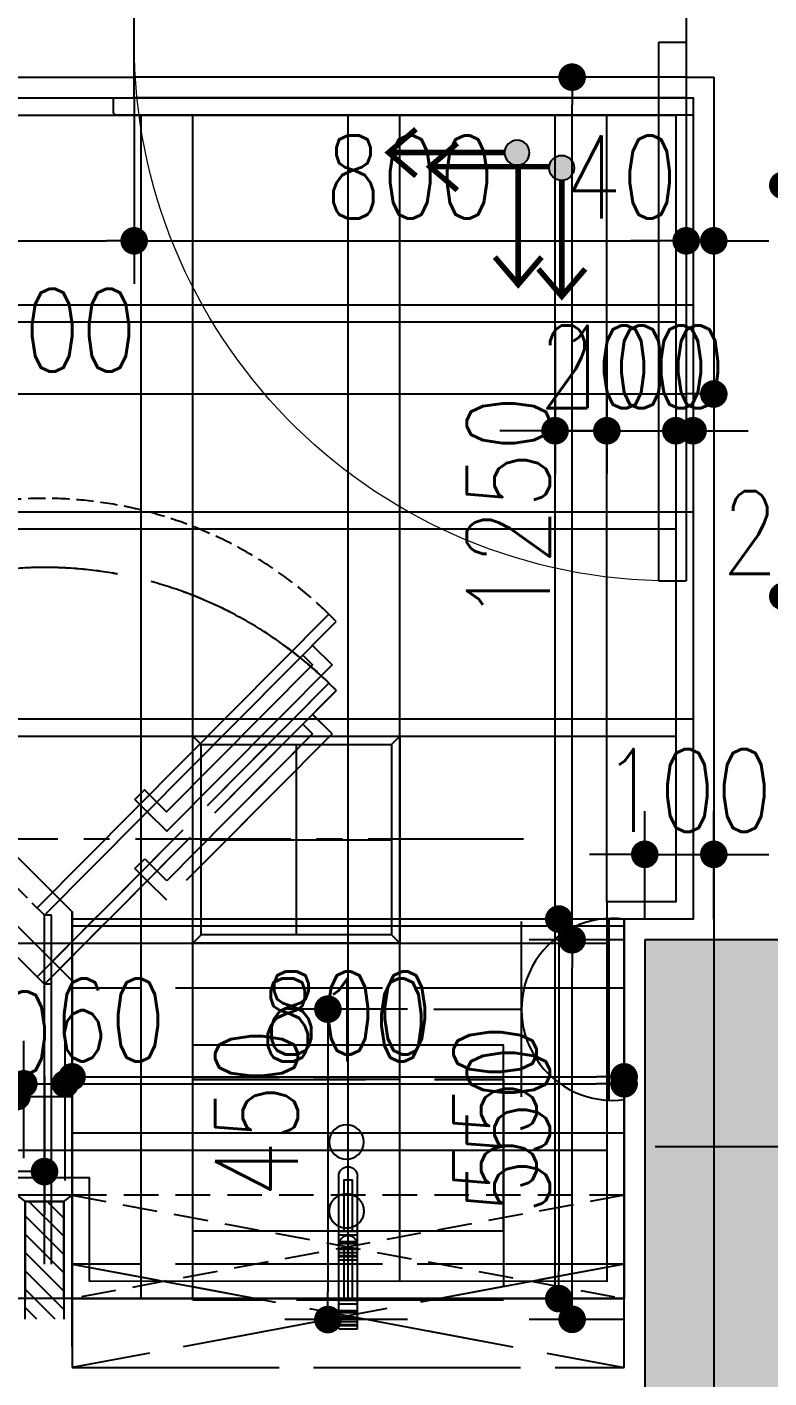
# Model space of a CAD drawing. Header units: inches. Extents: x -2597087 to 134135, y -662679 to 20000.
# Drawn here: x 42647 to 43722, y -15362 to -13405 of the extents above; entities that cross this region are included whole.
import ezdxf
from ezdxf.xclip import XClip

# ---------------------------------------------------------------- set-up
doc = ezdxf.new("R2010")
doc.units = ezdxf.units.IN
doc.header["$LTSCALE"] = 100
doc.header["$MEASUREMENT"] = 0
doc.header["$XCLIPFRAME"] = 2
for name, pattern in [('$0$DASH', [0.35, 0.25, -0.1]), ('__DASH', [0.35, 0.25, -0.1]), ('CENTER', [50.8, 31.75, -6.35, 6.35, -6.35]), ('CENTER2', [1.125, 0.75, -0.125, 0.125, -0.125]), ('DASH', [0.35, 0.25, -0.1]), ('HIDDENX2', [0.75, 0.5, -0.25])]:
    doc.linetypes.add(name, pattern=pattern)
doc.layers.get('0').update_dxf_attribs({"linetype": 'CONTINUOUS'})
doc.layers.get('Defpoints').update_dxf_attribs({"linetype": 'CONTINUOUS'})
for name, color, linetype in [('-04给水图层', 142, 'CENTER'), ('_ARWALL-1', 7, 'CONTINUOUS'), ('C天-CEILITE', 5, 'CONTINUOUS'), ('DOOR', 4, 'CONTINUOUS'), ('EQUIP-动力', 3, 'CONTINUOUS'), ('fix', 8, 'CONTINUOUS'), ('floor', 8, 'CONTINUOUS'), ('PUB_HATCH', 8, 'CONTINUOUS'), ('RC', 1, 'CONTINUOUS'), ('RC-dim', 3, 'CONTINUOUS'), ('WALL', 7, 'CONTINUOUS'), ('wall-dim', 3, 'CONTINUOUS'), ('WC', 1, 'CONTINUOUS'), ('天花开线', 4, 'CONTINUOUS')]:
    doc.layers.add(name, color=color, linetype=linetype)
doc.styles.get("Standard").update_dxf_attribs({"font": 'txt.shx', "width": 0.8, "bigfont": 'GBCBIG.shx'})
doc.dimstyles.new('50', dxfattribs={"dimscale": 50, "dimtxt": 2.4, "dimasz": 0.8, "dimexe": 1.25, "dimexo": 0.6, "dimgap": 0.65, "dimtad": 1, "dimdec": 0, "dimdsep": 46, "dimtxsty": 'Standard', "dimblk1": 'DOT', "dimblk2": 'DOT', "dimsah": 1, "dimcen": 2.5, "dimclrd": 3, "dimclre": 3, "dimclrt": 3, "dimadec": 0, "dimazin": 0, "dimtfac": 1, "dimtdec": 0, "dimtix": 1, "dimtmove": 2, "dimatfit": 0, "dimldrblk": 'DOT', "dimfxl": 5, "dimfxlon": 1, "dimarcsym": 0})

# ---------------------------------------------------------------- blocks, each defined once
blk = doc.blocks.new('$DorLib2D$00000001')
for p, q in [((0.45, 0.975), (0.5, 0.975)), ((0.45, 0), (0.45, 0.975)), ((0.5, 0), (0.5, 0.975)), ((0.5, 0), (0.45, 0))]:
    blk.add_line(p, q)
at = {"lineweight": 13}
blk.add_arc((0.475, 0), 0.975, 91.4693, 180, dxfattribs=at)
blk = doc.blocks.new('DFG44EWDSDFG')
at = {"layer": 'PUB_HATCH'}
blk.add_hatch(color=6, dxfattribs=at).paths.add_polyline_path([(7019.9, -16877.5), (7019.9, -16677.5), (6169.9, -16677.5), (6169.9, -14727.5), (5969.9, -14727.5), (5969.9, -16877.5)])
at = {"layer": '_ARWALL-1'}
for p, q in [((6169.9, -14727.5), (5969.9, -14727.5)), ((5969.9, -14727.5), (5969.9, -16877.5))]:
    blk.add_line(p, q, dxfattribs=at)
at = {"layer": 'DOOR'}
blk.add_line((6029.9, -13477.5), (5229.9, -13477.5), dxfattribs=at)
at = {"layer": 'WALL'}
for p, q in [((5229.9, -13477.5), (5229.9, -13377.5)), ((6029.9, -13377.5), (6029.9, -13477.5)), ((4069.9, -13477.5), (5229.9, -13477.5)), ((6029.9, -13477.5), (6069.9, -13477.5)), ((6069.9, -13477.5), (6069.9, -15377.5))]:
    blk.add_line(p, q, dxfattribs=at)
at = {"layer": 'DOOR', "xscale": -800, "yscale": 800, "zscale": -800, "rotation": 180}
blk.add_blockref('$DorLib2D$00000001', (5629.9, -13427.5), dxfattribs=at)
blk = doc.blocks.new('54254')
at = {"color": 1, "lineweight": -3}
for p, q in [((-2119688.1, -443344.6), (-2119688.1, -442744.6)), ((-2119673.1, -442744.6), (-2119688.1, -442744.6)), ((-2119673.1, -443344.6), (-2119673.1, -442744.6)), ((-2119673.1, -443344.6), (-2119673.1, -442842.3)), ((-2119673.1, -443324.6), (-2119673.1, -443344.6))]:
    blk.add_line(p, q, dxfattribs=at)
at = {"color": 1, "linetype": 'DASH', "lineweight": -3}
blk.add_line((-2119673.1, -443344.6), (-2120273.1, -443344.6), dxfattribs=at)
at = {"color": 1, "lineweight": -3}
for points in [[(-2119673.1, -442793.5), (-2119633.1, -442793.5), (-2119633.1, -443133.5), (-2119673.1, -443133.5)], [(-2119673.1, -442813.5), (-2119653.1, -442813.5), (-2119653.1, -443113.5), (-2119673.1, -443113.5)], [(-2119673.1, -443133.5), (-2119698.1, -443133.5), (-2119698.1, -443113.5), (-2119673.1, -443113.5)]]:
    blk.add_lwpolyline(points, dxfattribs=at)
at = {"color": 1, "linetype": 'DASH', "lineweight": -3}
blk.add_arc((-2119682.2, -443335.5), 591, 90.573, 180.8774, dxfattribs=at)
blk = doc.blocks.new('洗手盆')
at = {"layer": 'WC'}
for p, q in [((274780.9, 964189.9), (274902.4, 964189.9)), ((274780.9, 964162.9), (274780.9, 964189.9)), ((274785.8, 964162.9), (274785.8, 964189.9)), ((274787.4, 964162.9), (274787.4, 964189.9)), ((274791.6, 964162.9), (274791.6, 964189.9)), ((274796.2, 964162.9), (274796.2, 964189.9)), ((274798, 964162.9), (274798, 964189.9)), ((274804.8, 964162.9), (274804.8, 964189.9)), ((274807.5, 964162.9), (274807.5, 964189.9)), ((274817.1, 964162.9), (274817.1, 964189.9)), ((274822.5, 964162.9), (274822.5, 964189.9)), ((274780.9, 964162.9), (274902.4, 964162.9))]:
    blk.add_line(p, q, dxfattribs=at)
for points in [[(274822.5, 964401.4), (274822.5, 963951.4), (275092.5, 963951.4), (275092.5, 964401.4)], [(274822.5, 964182.8), (274896.6, 964182.8), (274896.6, 964170.1), (274822.5, 964170.1)]]:
    blk.add_lwpolyline(points, close=True, dxfattribs=at)
blk.add_circle((274951.7, 964174.2), 25, dxfattribs=at)
blk.add_arc((274902.4, 964176.4), 13.5, 270, 90, dxfattribs=at)
blk = doc.blocks.new('144')
at = {"layer": 'WALL', "lineweight": -3}
h = blk.add_hatch(dxfattribs=at)
h.set_pattern_fill('ANSI31', color=1, scale=150, style=0)
h.set_pattern_definition([(135, (1493599.496, -769812.702), (13.25825215, 13.25825215), [])])
h.paths.add_polyline_path([(1414452.4, -309067.8), (1414452.4, -309011.8), (1414281.5, -309011.8), (1414281.5, -309067.8)])
at = {"layer": 'fix', "color": 1, "linetype": 'ByBlock'}
for p, q in [((1414452.4, -309011.8), (1414461.4, -308999.8)), ((1414461.4, -309079.8), (1414452.4, -309067.8))]:
    blk.add_line(p, q, dxfattribs=at)
blk.add_lwpolyline([(1414311.5, -308999.8), (1414461.4, -308999.8), (1414461.4, -309079.8), (1414311.5, -309079.8)], dxfattribs=at)
at = {"layer": 'WALL', "color": 2, "linetype": 'ByBlock', "lineweight": -3}
blk.add_lwpolyline([(1414281.5, -309067.8), (1414452.4, -309067.8), (1414452.4, -309011.8), (1414281.5, -309011.8)], dxfattribs=at)
at = {"layer": 'WALL', "color": 1, "linetype": 'ByBlock'}
blk.add_lwpolyline([(1414311.5, -309011.8), (1414452.4, -309011.8), (1414452.4, -309067.8), (1414311.5, -309067.8)], dxfattribs=at)
blk = doc.blocks.new('_Dot')
at = {"color": 0, "linetype": 'ByBlock', "lineweight": -2}
blk.add_line((-0.5, 0), (-1, 0), dxfattribs=at)
at = {"color": 0, "linetype": 'ByBlock', "const_width": 0.5}
blk.add_lwpolyline([(-0.25, 0, 1), (0.25, 0, 1)], format="xyb", close=True, dxfattribs=at)
blk = doc.blocks.new('*D773')
at = {"layer": 'Defpoints', "color": 0, "transparency": 16777216}
for p in [(41672.1, -14894.6), (42672.1, -14894.6), (41672.1, -15063.4)]:
    blk.add_point(p, dxfattribs=at)
at = {"layer": 'WC', "color": 3, "lineweight": -2, "transparency": 16777216}
for p, q in [((41672.1, -14924.6), (41672.1, -15125.9)), ((42672.1, -14924.6), (42672.1, -15125.9)), ((42632.1, -15063.4), (41712.1, -15063.4))]:
    blk.add_line(p, q, dxfattribs=at)
at = {"layer": 'WC', "color": 3, "lineweight": -2, "transparency": 16777216, "xscale": 40, "yscale": 40, "zscale": 40, "rotation": 180}
blk.add_blockref('_Dot', (41672.1, -15063.4), dxfattribs=at)
at = {"layer": 'WC', "color": 3, "lineweight": -2, "transparency": 16777216, "xscale": 40, "yscale": 40, "zscale": 40}
blk.add_blockref('_Dot', (42672.1, -15063.4), dxfattribs=at)
at = {"layer": 'WC', "color": 3, "transparency": 16777216, "insert": (42125.9, -14970.9), "char_height": 120, "attachment_point": 5}
blk.add_mtext('1000', dxfattribs=at)
blk = doc.blocks.new('*D774')
at = {"layer": 'Defpoints', "color": 0, "transparency": 16777216}
for p in [(43512.1, -14926.1), (42712.1, -14952.3), (43512.1, -14952.3)]:
    blk.add_point(p, dxfattribs=at)
at = {"layer": 'WC', "color": 3, "lineweight": -2, "transparency": 16777216}
for p, q in [((42712.1, -14922.3), (42712.1, -14863.6)), ((43512.1, -14922.3), (43512.1, -14863.6)), ((42752.1, -14926.1), (43472.1, -14926.1))]:
    blk.add_line(p, q, dxfattribs=at)
at = {"layer": 'WC', "color": 3, "lineweight": -2, "transparency": 16777216, "xscale": 40, "yscale": 40, "zscale": 40, "rotation": 180}
blk.add_blockref('_Dot', (42712.1, -14926.1), dxfattribs=at)
at = {"layer": 'WC', "color": 3, "lineweight": -2, "transparency": 16777216, "xscale": 40, "yscale": 40, "zscale": 40}
blk.add_blockref('_Dot', (43512.1, -14926.1), dxfattribs=at)
at = {"layer": 'WC', "color": 3, "transparency": 16777216, "insert": (43112.1, -14833.6), "char_height": 120, "attachment_point": 5}
blk.add_mtext('800', dxfattribs=at)
blk = doc.blocks.new('*D775')
at = {"layer": 'Defpoints', "color": 0, "transparency": 16777216}
for p in [(43512.1, -14697.5, 0), (43417.5, -15247.5), (43512.1, -15247.5, 0)]:
    blk.add_point(p, dxfattribs=at)
at = {"layer": 'WC', "color": 3, "lineweight": -2, "transparency": 16777216}
for p, q in [((43482.1, -14697.5), (43355, -14697.5)), ((43417.5, -14737.5), (43417.5, -15207.5)), ((43482.1, -15247.5), (43355, -15247.5))]:
    blk.add_line(p, q, dxfattribs=at)
at = {"layer": 'WC', "color": 3, "lineweight": -2, "transparency": 16777216, "xscale": 40, "yscale": 40, "zscale": 40}
for p, rotation in [((43417.5, -14697.5), 90), ((43417.5, -15247.5), 270)]:
    blk.add_blockref('_Dot', p, dxfattribs=dict(at, rotation=rotation))
at = {"layer": 'WC', "color": 3, "transparency": 16777216, "insert": (43325, -14972.5), "char_height": 120, "attachment_point": 5, "rotation": 90}
blk.add_mtext('550', dxfattribs=at)
blk = doc.blocks.new('*D792')
at = {"layer": 'Defpoints', "color": 0, "transparency": 16777216}
for p in [(43742.1, -13412.3), (44092.1, -13412.3), (44092.1, -13634.2)]:
    blk.add_point(p, dxfattribs=at)
at = {"layer": 'RC-dim', "color": 3, "lineweight": -2, "transparency": 16777216}
for p, q in [((43742.1, -13442.3), (43742.1, -13696.7)), ((44092.1, -13442.3), (44092.1, -13696.7)), ((43782.1, -13634.2), (44052.1, -13634.2))]:
    blk.add_line(p, q, dxfattribs=at)
at = {"layer": 'RC-dim', "color": 3, "lineweight": -2, "transparency": 16777216, "xscale": 40, "yscale": 40, "zscale": 40, "rotation": 180}
blk.add_blockref('_Dot', (43742.1, -13634.2), dxfattribs=at)
at = {"layer": 'RC-dim', "color": 3, "lineweight": -2, "transparency": 16777216, "xscale": 40, "yscale": 40, "zscale": 40}
blk.add_blockref('_Dot', (44092.1, -13634.2), dxfattribs=at)
at = {"layer": 'RC-dim', "color": 3, "transparency": 16777216, "insert": (43917.1, -13541.7), "char_height": 120, "attachment_point": 5}
blk.add_mtext('350', dxfattribs=at)
blk = doc.blocks.new('*D799')
at = {"layer": 'Defpoints', "color": 0, "transparency": 16777216}
for p in [(43487.1, -13832.5), (43587.1, -13832.5), (43587.1, -13989.9)]:
    blk.add_point(p, dxfattribs=at)
at = {"layer": 'RC-dim', "color": 3, "lineweight": -2, "transparency": 16777216}
for p, q in [((43487.1, -13862.5), (43487.1, -14052.4)), ((43587.1, -13862.5), (43587.1, -14052.4)), ((43447.1, -13989.9), (43407.1, -13989.9)), ((43487.1, -13989.9), (43587.1, -13989.9)), ((43627.1, -13989.9), (43667.1, -13989.9))]:
    blk.add_line(p, q, dxfattribs=at)
at = {"layer": 'RC-dim', "color": 3, "lineweight": -2, "transparency": 16777216, "xscale": 40, "yscale": 40, "zscale": 40}
blk.add_blockref('_Dot', (43487.1, -13989.9), dxfattribs=at)
at = {"layer": 'RC-dim', "color": 3, "lineweight": -2, "transparency": 16777216, "xscale": 40, "yscale": 40, "zscale": 40, "rotation": 180}
blk.add_blockref('_Dot', (43587.1, -13989.9), dxfattribs=at)
at = {"layer": 'RC-dim', "color": 3, "transparency": 16777216, "insert": (43537.1, -13897.4), "char_height": 120, "attachment_point": 5}
blk.add_mtext('100', dxfattribs=at)
blk = doc.blocks.new('A$C7E671F70')
at = {"layer": 'C天-CEILITE', "color": 8}
for p, q in [((12.2, 287.8), (0, 300)), ((287.8, 287.8), (300, 300)), ((12.2, 12.2), (0, 0)), ((287.8, 12.2), (300, 0))]:
    blk.add_line(p, q, dxfattribs=at)
at = {"layer": 'C天-CEILITE', "color": 1}
blk.add_lwpolyline([(0, 300), (300, 300), (300, 0), (0, 0)], close=True, dxfattribs=at)
at = {"layer": 'C天-CEILITE', "color": 8}
blk.add_lwpolyline([(12.2, 287.8), (287.8, 287.8), (287.8, 12.2), (12.2, 12.2)], close=True, dxfattribs=at)
at = {"layer": 'RC', "color": 8}
for p, q in [((150, 287.8), (150, 12.2)), ((12.2, 150), (287.8, 150))]:
    blk.add_line(p, q, dxfattribs=at)
blk = doc.blocks.new('A$C305E440D')
at = {"layer": 'RC'}
blk.add_blockref('A$C7E671F70', (0, -300), dxfattribs=at)
blk = doc.blocks.new('pkgds')
blk.add_hatch(color=1).paths.add_polyline_path([(162250.7, -60662.2, 1), (162296, -60662.2, 1)])
at = {"color": 1, "const_width": 10}
for points in [[(162317.9, -60473.2), (162275.5, -60423.6), (162233.1, -60473.2)], [(162275.5, -60639.7), (162275.5, -60423.6)], [(162090.3, -60704.9), (162040.7, -60662.5), (162090.3, -60620.1)], [(162250.7, -60662.5), (162040.7, -60662.5)]]:
    blk.add_lwpolyline(points, dxfattribs=at)
at = {"color": 1}
blk.add_circle((162273.4, -60662.2), 22.6, dxfattribs=at)
blk = doc.blocks.new('DREGFDS34DFDFDFFDDFDF')
at = {"layer": 'EQUIP-动力', "color": 8, "linetype": '__DASH', "ltscale": 10}
for p, q in [((32699.6, -14327.5), (33159.2, -14787.1)), ((33108.6, -14781.2), (33531.5, -14355.6)), ((33119.2, -14791.8), (33542.1, -14366.2)), ((33542.1, -14366.2), (33531.5, -14355.6)), ((33119.2, -14791.8), (32693.6, -14368.9)), ((33119.2, -14791.8), (33473.2, -14435.5)), ((33119.2, -15197.5), (33119.2, -14791.8)), ((33129.2, -15197.5), (33129.2, -14791.8)), ((33159.2, -15317.4), (33159.2, -14787.1)), ((33959.2, -14797.5, 0), (33159.2, -14797.5, 0)), ((33159.2, -14797.5, 0), (33159.2, -15347.4, 0)), ((33959.2, -15347.5, 0), (33959.2, -14797.5, 0)), ((33159.2, -15097.5, 0), (33159.2, -15247.5, 0)), ((33959.2, -15247.5, 0), (33959.2, -15097.5, 0)), ((33545.7, -15291.3, 0), (33545.7, -15169.8, 0)), ((33572.7, -15291.3, 0), (33572.7, -15169.8, 0)), ((33959.2, -15197.5, 0), (33159.2, -15197.5, 0)), ((33959.2, -15197.5), (33159.2, -15347.5, 0)), ((33159.2, -15197.5, 0), (33959.2, -15347.5, 0)), ((33159.2, -15247.4, 0), (33159.2, -15247.4, 0)), ((33545.7, -15249.8, 0), (33572.7, -15249.8, 0)), ((33545.7, -15255.1, 0), (33572.7, -15255.1, 0)), ((33545.7, -15264.8, 0), (33572.7, -15264.8, 0)), ((33545.7, -15267.4, 0), (33572.7, -15267.4, 0)), ((33545.7, -15274.2, 0), (33572.7, -15274.2, 0)), ((33545.7, -15276, 0), (33572.7, -15276, 0)), ((33545.7, -15280.7, 0), (33572.7, -15280.7, 0)), ((33545.7, -15284.9, 0), (33572.7, -15284.9, 0)), ((33545.7, -15286.4, 0), (33572.7, -15286.4, 0)), ((33545.7, -15291.3, 0), (33572.7, -15291.3, 0)), ((33159.2, -15347.4, 0), (33959.2, -15347.5, 0)), ((33159.2, -15347.5, 0), (33959.2, -15347.5, 0))]:
    blk.add_line(p, q, dxfattribs=at)
for points in [[(33507.7, -14400.9), (33536, -14429.1), (33296.4, -14670.2), (33268, -14642)], [(33493.6, -14415), (33507.8, -14429.1), (33296.3, -14641.9), (33282.1, -14627.8)], [(33268, -14642), (33250.3, -14624.4), (33264.4, -14610.2), (33282.1, -14627.8)]]:
    blk.add_lwpolyline(points, dxfattribs=at)
at = {"layer": 'EQUIP-动力', "color": 8, "linetype": '__DASH', "ltscale": 10, "elevation": 0}
for points in [[(33784.2, -15249.8), (33334.2, -15249.8), (33334.2, -14929.8), (33784.2, -14929.8)], [(33565.5, -15249.8), (33565.5, -15175.6), (33552.8, -15175.6), (33552.8, -15249.8)]]:
    blk.add_lwpolyline(points, close=True, dxfattribs=at)
at = {"layer": 'EQUIP-动力', "color": 8, "linetype": '__DASH', "ltscale": 10}
blk.add_circle((33556.9, -15120.6, 0), 25, dxfattribs=at)
for centre, radius, start, end in [((33119.1, -14779), 591, 45.7526, 136.057), ((33559.2, -15169.8, 0), 13.5, 0, 180)]:
    blk.add_arc(centre, radius, start, end, dxfattribs=at)
blk = doc.blocks.new('*D855')
at = {"layer": 'Defpoints', "color": 0, "transparency": 16777216}
for p in [(43228.4, -14828, 0), (43082.8, -15277.8, 0), (43228.4, -15277.8, 0)]:
    blk.add_point(p, dxfattribs=at)
at = {"layer": 'EQUIP-动力', "color": 3, "lineweight": -2, "transparency": 16777216}
for p, q in [((43198.4, -14828, 0), (43020.3, -14828, 0)), ((43082.8, -14868, 0), (43082.8, -15237.8, 0)), ((43198.4, -15277.8, 0), (43020.3, -15277.8, 0))]:
    blk.add_line(p, q, dxfattribs=at)
at = {"layer": 'EQUIP-动力', "color": 3, "lineweight": -2, "transparency": 16777216, "xscale": 40, "yscale": 40, "zscale": 40}
for p, rotation in [((43082.8, -14828, 0), 90), ((43082.8, -15277.8, 0), 270)]:
    blk.add_blockref('_Dot', p, dxfattribs=dict(at, rotation=rotation))
at = {"layer": 'EQUIP-动力', "color": 3, "transparency": 16777216, "insert": (42979.5, -14978.3, 0), "char_height": 120, "attachment_point": 5, "rotation": 90}
blk.add_mtext('450', dxfattribs=at)
blk = doc.blocks.new('A$C13D5077C')
at = {"layer": 'EQUIP-动力', "color": 7}
for points in [[(0, 262.5), (0, 135.5)], [(-127, 135.5), (127, 135.5)], [(-132.1, 8.5), (131.5, 8.5)]]:
    blk.add_lwpolyline(points, dxfattribs=at)
blk.add_lwpolyline([(130.5, -13.1, 1.142122), (-130.9, -14.4)], format="xyb", dxfattribs=at)
blk = doc.blocks.new('h54h5h56j56')
at = {"layer": '-04给水图层', "color": 8, "linetype": '$0$DASH', "ltscale": 5}
for p, q in [((28085.5, 10346.3), (28545.1, 9886.7)), ((28494.5, 9892.5), (28917.4, 10318.1)), ((28928.1, 10307.5), (28917.4, 10318.1)), ((28505.1, 9881.9), (28079.5, 10304.9)), ((28505.1, 9881.9), (28928.1, 10307.5)), ((28879.5, 10258.7), (28893.7, 10244.6)), ((28893.6, 10272.9), (28922, 10244.7)), ((28505.1, 9881.9), (28859.2, 10238.2)), ((28893.7, 10244.6), (28682.2, 10031.8)), ((28922, 10244.7), (28682.3, 10003.5)), ((28636.2, 10049.3), (28650.3, 10063.5)), ((28650.3, 10063.5), (28668.1, 10045.9)), ((28654, 10031.7), (28636.2, 10049.3)), ((28682.2, 10031.8), (28668.1, 10045.9)), ((28682.3, 10003.5), (28654, 10031.7)), ((28519.2, 9896.1), (28505.1, 9881.9)), ((28545.1, 9356.3), (28545.1, 9886.7)), ((28515.1, 9881.9), (28505.1, 9881.9)), ((28505.1, 9476.3), (28505.1, 9881.9)), ((28515.1, 9476.3), (28515.1, 9881.9)), ((29345.1, 9876.3, 0), (28545.1, 9876.3, 0)), ((28545.1, 9876.3, 0), (28545.1, 9326.3, 0)), ((29345.1, 9426.3, 0), (29345.1, 9876.3, 0)), ((28720.1, 9424, 0), (28720.1, 9744, 0)), ((28720.1, 9744, 0), (29170.1, 9744, 0)), ((29170.1, 9744, 0), (29170.1, 9424, 0)), ((28545.1, 9576.3, 0), (28545.1, 9326.3, 0)), ((29345.1, 9326.3, 0), (29345.1, 9576.3, 0)), ((28931.6, 9382.4, 0), (28931.6, 9503.9, 0)), ((28951.5, 9498.1, 0), (28938.8, 9498.1, 0)), ((28938.8, 9498.1, 0), (28938.8, 9424, 0)), ((28951.5, 9424, 0), (28951.5, 9498.1, 0)), ((28958.6, 9382.4, 0), (28958.6, 9503.9, 0)), ((29345.1, 9476.3, 0), (28545.1, 9476.3, 0)), ((29345.1, 9476.3), (28545.1, 9326.3, 0)), ((28545.1, 9476.3, 0), (29345.1, 9326.3, 0)), ((28545.1, 9426.3, 0), (28545.1, 9426.3, 0)), ((29170.1, 9424, 0), (28720.1, 9424, 0)), ((28931.6, 9424, 0), (28958.6, 9424, 0)), ((28931.6, 9418.6, 0), (28958.6, 9418.6, 0)), ((28938.8, 9424, 0), (28951.5, 9424, 0)), ((28931.6, 9409, 0), (28958.6, 9409, 0)), ((28931.6, 9406.3, 0), (28958.6, 9406.3, 0)), ((28931.6, 9399.5, 0), (28958.6, 9399.5, 0)), ((28931.6, 9397.7, 0), (28958.6, 9397.7, 0)), ((28931.6, 9393.1, 0), (28958.6, 9393.1, 0)), ((28931.6, 9388.8, 0), (28958.6, 9388.8, 0)), ((28931.6, 9387.3, 0), (28958.6, 9387.3, 0)), ((28931.6, 9382.4, 0), (28958.6, 9382.4, 0)), ((28545.1, 9326.3, 0), (29345.1, 9326.3, 0)), ((28545.1, 9326.3, 0), (29345.1, 9326.3, 0))]:
    blk.add_line(p, q, dxfattribs=at)
blk.add_circle((28942.9, 9553.2, 0), 25, dxfattribs=at)
for centre, radius, start, end in [((28505.1, 9894.8), 591, 45.7526, 136.057), ((28945.1, 9503.9, 0), 13.5, 0, 180)]:
    blk.add_arc(centre, radius, start, end, dxfattribs=at)
blk = doc.blocks.new('*D878')
at = {"layer": 'Defpoints', "color": 0, "transparency": 16777216}
for p in [(43742.1, -14226.4), (43942.1, -14229.9), (43942.1, -14230.9)]:
    blk.add_point(p, dxfattribs=at)
at = {"layer": 'floor', "color": 3, "lineweight": -2, "transparency": 16777216}
for p, q in [((43942.1, -14200.9), (43942.1, -14167.4)), ((43782.1, -14229.9), (43902.1, -14229.9)), ((43742.1, -14256.4), (43742.1, -14292.4))]:
    blk.add_line(p, q, dxfattribs=at)
at = {"layer": 'floor', "color": 3, "lineweight": -2, "transparency": 16777216, "xscale": 40, "yscale": 40, "zscale": 40, "rotation": 180}
blk.add_blockref('_Dot', (43742.1, -14229.9), dxfattribs=at)
at = {"layer": 'floor', "color": 3, "lineweight": -2, "transparency": 16777216, "xscale": 40, "yscale": 40, "zscale": 40}
blk.add_blockref('_Dot', (43942.1, -14229.9), dxfattribs=at)
at = {"layer": 'floor', "color": 3, "transparency": 16777216, "insert": (43777, -14137.4), "char_height": 120, "attachment_point": 5}
blk.add_mtext('200', dxfattribs=at)
blk = doc.blocks.new('*D883')
at = {"layer": 'Defpoints', "color": 0, "transparency": 16777216}
for p in [(43412.1, -13807.5), (43612.1, -13807.5), (43612.1, -13989.9)]:
    blk.add_point(p, dxfattribs=at)
at = {"layer": 'floor', "color": 3, "lineweight": -2, "transparency": 16777216}
for p, q in [((43412.1, -13837.5), (43412.1, -14052.4)), ((43612.1, -13837.5), (43612.1, -14052.4)), ((43372.1, -13989.9), (43332.1, -13989.9)), ((43412.1, -13989.9), (43612.1, -13989.9)), ((43652.1, -13989.9), (43692.1, -13989.9))]:
    blk.add_line(p, q, dxfattribs=at)
at = {"layer": 'floor', "color": 3, "lineweight": -2, "transparency": 16777216, "xscale": 40, "yscale": 40, "zscale": 40}
blk.add_blockref('_Dot', (43412.1, -13989.9), dxfattribs=at)
at = {"layer": 'floor', "color": 3, "lineweight": -2, "transparency": 16777216, "xscale": 40, "yscale": 40, "zscale": 40, "rotation": 180}
blk.add_blockref('_Dot', (43612.1, -13989.9), dxfattribs=at)
at = {"layer": 'floor', "color": 3, "transparency": 16777216, "insert": (43512.1, -13897.4), "char_height": 120, "attachment_point": 5}
blk.add_mtext('200', dxfattribs=at)
blk = doc.blocks.new('*D964')
at = {"layer": 'Defpoints', "color": 0, "transparency": 16777216}
for p in [(41642.1, -13477.5), (42802.1, -13477.5), (42802.1, -13714.7)]:
    blk.add_point(p, dxfattribs=at)
at = {"layer": 'wall-dim', "color": 3, "lineweight": -2, "transparency": 16777216}
for p, q in [((41642.1, -13507.5), (41642.1, -13777.2)), ((42802.1, -13507.5), (42802.1, -13777.2)), ((41682.1, -13714.7), (42762.1, -13714.7))]:
    blk.add_line(p, q, dxfattribs=at)
at = {"layer": 'wall-dim', "color": 3, "lineweight": -2, "transparency": 16777216, "xscale": 40, "yscale": 40, "zscale": 40, "rotation": 180}
blk.add_blockref('_Dot', (41642.1, -13714.7), dxfattribs=at)
at = {"layer": 'wall-dim', "color": 3, "lineweight": -2, "transparency": 16777216, "xscale": 40, "yscale": 40, "zscale": 40}
blk.add_blockref('_Dot', (42802.1, -13714.7), dxfattribs=at)
at = {"layer": 'wall-dim', "color": 3, "transparency": 16777216, "insert": (42222.1, -13622.2), "char_height": 120, "attachment_point": 5}
blk.add_mtext('1160', dxfattribs=at)
blk = doc.blocks.new('*D965')
at = {"layer": 'Defpoints', "color": 0, "transparency": 16777216}
for p in [(42802.1, -13477.5), (43602.1, -13477.5), (43602.1, -13714.7)]:
    blk.add_point(p, dxfattribs=at)
at = {"layer": 'wall-dim', "color": 3, "lineweight": -2, "transparency": 16777216}
for p, q in [((42802.1, -13507.5), (42802.1, -13777.2)), ((43602.1, -13507.5), (43602.1, -13777.2)), ((42842.1, -13714.7), (43562.1, -13714.7))]:
    blk.add_line(p, q, dxfattribs=at)
at = {"layer": 'wall-dim', "color": 3, "lineweight": -2, "transparency": 16777216, "xscale": 40, "yscale": 40, "zscale": 40, "rotation": 180}
blk.add_blockref('_Dot', (42802.1, -13714.7), dxfattribs=at)
at = {"layer": 'wall-dim', "color": 3, "lineweight": -2, "transparency": 16777216, "xscale": 40, "yscale": 40, "zscale": 40}
blk.add_blockref('_Dot', (43602.1, -13714.7), dxfattribs=at)
at = {"layer": 'wall-dim', "color": 3, "transparency": 16777216, "insert": (43202.1, -13622.2), "char_height": 120, "attachment_point": 5}
blk.add_mtext('800', dxfattribs=at)
blk = doc.blocks.new('*D966')
at = {"layer": 'Defpoints', "color": 0, "transparency": 16777216}
for p in [(43602.1, -13477.5), (43642.1, -13477.5), (43642.1, -13714.7)]:
    blk.add_point(p, dxfattribs=at)
at = {"layer": 'wall-dim', "color": 3, "lineweight": -2, "transparency": 16777216}
for p, q in [((43602.1, -13507.5), (43602.1, -13777.2)), ((43642.1, -13507.5), (43642.1, -13777.2)), ((43562.1, -13714.7), (43522.1, -13714.7)), ((43602.1, -13714.7), (43642.1, -13714.7)), ((43682.1, -13714.7), (43722.1, -13714.7))]:
    blk.add_line(p, q, dxfattribs=at)
at = {"layer": 'wall-dim', "color": 3, "lineweight": -2, "transparency": 16777216, "xscale": 40, "yscale": 40, "zscale": 40}
blk.add_blockref('_Dot', (43602.1, -13714.7), dxfattribs=at)
at = {"layer": 'wall-dim', "color": 3, "lineweight": -2, "transparency": 16777216, "xscale": 40, "yscale": 40, "zscale": 40, "rotation": 180}
blk.add_blockref('_Dot', (43642.1, -13714.7), dxfattribs=at)
at = {"layer": 'wall-dim', "color": 3, "transparency": 16777216, "insert": (43508.2, -13622.2), "char_height": 120, "attachment_point": 5}
blk.add_mtext('40', dxfattribs=at)
blk = doc.blocks.new('*D972')
at = {"layer": 'Defpoints', "color": 0, "transparency": 16777216}
for p in [(42642.1, -14936.2), (42642.1, -15073.8, 0), (42542.1, -15201.9)]:
    blk.add_point(p, dxfattribs=at)
at = {"layer": 'wall-dim', "color": 3, "lineweight": -2, "transparency": 16777216}
for p, q in [((42542.1, -15171.9), (42542.1, -14873.7)), ((42642.1, -15043.8), (42642.1, -14873.7)), ((42502.1, -14936.2), (42462.1, -14936.2)), ((42542.1, -14936.2), (42642.1, -14936.2)), ((42682.1, -14936.2), (42722.1, -14936.2))]:
    blk.add_line(p, q, dxfattribs=at)
at = {"layer": 'wall-dim', "color": 3, "lineweight": -2, "transparency": 16777216, "xscale": 40, "yscale": 40, "zscale": 40}
blk.add_blockref('_Dot', (42542.1, -14936.2), dxfattribs=at)
at = {"layer": 'wall-dim', "color": 3, "lineweight": -2, "transparency": 16777216, "xscale": 40, "yscale": 40, "zscale": 40, "rotation": 180}
blk.add_blockref('_Dot', (42642.1, -14936.2), dxfattribs=at)
at = {"layer": 'wall-dim', "color": 3, "transparency": 16777216, "insert": (42518.7, -14843.7), "char_height": 120, "attachment_point": 5}
blk.add_mtext('100', dxfattribs=at)
blk = doc.blocks.new('*D974')
at = {"layer": 'Defpoints', "color": 0, "transparency": 16777216}
for p in [(42702.1, -14936.2), (42642.1, -15073.8, 0), (42702.1, -15106.5)]:
    blk.add_point(p, dxfattribs=at)
at = {"layer": 'wall-dim', "color": 3, "lineweight": -2, "transparency": 16777216}
for p, q in [((42642.1, -15043.8), (42642.1, -14873.7)), ((42702.1, -15076.5), (42702.1, -14873.7)), ((42602.1, -14936.2), (42562.1, -14936.2)), ((42642.1, -14936.2), (42702.1, -14936.2)), ((42742.1, -14936.2), (42782.1, -14936.2))]:
    blk.add_line(p, q, dxfattribs=at)
at = {"layer": 'wall-dim', "color": 3, "lineweight": -2, "transparency": 16777216, "xscale": 40, "yscale": 40, "zscale": 40}
blk.add_blockref('_Dot', (42642.1, -14936.2), dxfattribs=at)
at = {"layer": 'wall-dim', "color": 3, "lineweight": -2, "transparency": 16777216, "xscale": 40, "yscale": 40, "zscale": 40, "rotation": 180}
blk.add_blockref('_Dot', (42702.1, -14936.2), dxfattribs=at)
at = {"layer": 'wall-dim', "color": 3, "transparency": 16777216, "insert": (42766.3, -14843.7), "char_height": 120, "attachment_point": 5}
blk.add_mtext('60', dxfattribs=at)
blk = doc.blocks.new('*D975')
at = {"layer": 'Defpoints', "color": 0, "transparency": 16777216}
for p in [(43512.1, -14936.2), (43512.1, -15086.2), (42702.1, -15106.5)]:
    blk.add_point(p, dxfattribs=at)
at = {"layer": 'wall-dim', "color": 3, "lineweight": -2, "transparency": 16777216}
for p, q in [((42702.1, -15076.5), (42702.1, -14873.7)), ((43512.1, -15056.2), (43512.1, -14873.7)), ((42742.1, -14936.2), (43472.1, -14936.2))]:
    blk.add_line(p, q, dxfattribs=at)
at = {"layer": 'wall-dim', "color": 3, "lineweight": -2, "transparency": 16777216, "xscale": 40, "yscale": 40, "zscale": 40, "rotation": 180}
blk.add_blockref('_Dot', (42702.1, -14936.2), dxfattribs=at)
at = {"layer": 'wall-dim', "color": 3, "lineweight": -2, "transparency": 16777216, "xscale": 40, "yscale": 40, "zscale": 40}
blk.add_blockref('_Dot', (43512.1, -14936.2), dxfattribs=at)
at = {"layer": 'wall-dim', "color": 3, "transparency": 16777216, "insert": (43107.1, -14843.7), "char_height": 120, "attachment_point": 5}
blk.add_mtext('810', dxfattribs=at)
blk = doc.blocks.new('*D976')
at = {"layer": 'Defpoints', "color": 0, "transparency": 16777216}
for p in [(43436.8, -14727.5), (43542.1, -14727.5), (43542.1, -15277.5)]:
    blk.add_point(p, dxfattribs=at)
at = {"layer": 'wall-dim', "color": 3, "lineweight": -2, "transparency": 16777216}
for p, q in [((43512.1, -14727.5), (43374.3, -14727.5)), ((43436.8, -15237.5), (43436.8, -14767.5)), ((43512.1, -15277.5), (43374.3, -15277.5))]:
    blk.add_line(p, q, dxfattribs=at)
at = {"layer": 'wall-dim', "color": 3, "lineweight": -2, "transparency": 16777216, "xscale": 40, "yscale": 40, "zscale": 40}
for p, rotation in [((43436.8, -14727.5), 90), ((43436.8, -15277.5), 270)]:
    blk.add_blockref('_Dot', p, dxfattribs=dict(at, rotation=rotation))
at = {"layer": 'wall-dim', "color": 3, "transparency": 16777216, "insert": (43344.3, -15002.5), "char_height": 120, "attachment_point": 5, "rotation": 90}
blk.add_mtext('550', dxfattribs=at)
blk = doc.blocks.new('*D977')
at = {"layer": 'Defpoints', "color": 0, "transparency": 16777216}
for p in [(43436.8, -13477.5), (43602.1, -13477.5), (43542.1, -14727.5)]:
    blk.add_point(p, dxfattribs=at)
at = {"layer": 'wall-dim', "color": 3, "lineweight": -2, "transparency": 16777216}
for p, q in [((43572.1, -13477.5), (43374.3, -13477.5)), ((43436.8, -14687.5), (43436.8, -13517.5)), ((43512.1, -14727.5), (43374.3, -14727.5))]:
    blk.add_line(p, q, dxfattribs=at)
at = {"layer": 'wall-dim', "color": 3, "lineweight": -2, "transparency": 16777216, "xscale": 40, "yscale": 40, "zscale": 40}
for p, rotation in [((43436.8, -13477.5), 90), ((43436.8, -14727.5), 270)]:
    blk.add_blockref('_Dot', p, dxfattribs=dict(at, rotation=rotation))
at = {"layer": 'wall-dim', "color": 3, "transparency": 16777216, "insert": (43344.3, -14102.5), "char_height": 120, "attachment_point": 5, "rotation": 90}
blk.add_mtext('1250', dxfattribs=at)
blk = doc.blocks.new('*D978')
at = {"layer": 'Defpoints', "color": 0, "transparency": 16777216}
for p in [(43642.1, -14603.7), (43542.1, -14727.5), (43642.1, -14727.5)]:
    blk.add_point(p, dxfattribs=at)
at = {"layer": 'wall-dim', "color": 3, "lineweight": -2, "transparency": 16777216}
for p, q in [((43542.1, -14697.5), (43542.1, -14541.2)), ((43642.1, -14697.5), (43642.1, -14541.2)), ((43502.1, -14603.7), (43462.1, -14603.7)), ((43542.1, -14603.7), (43642.1, -14603.7)), ((43682.1, -14603.7), (43722.1, -14603.7))]:
    blk.add_line(p, q, dxfattribs=at)
at = {"layer": 'wall-dim', "color": 3, "lineweight": -2, "transparency": 16777216, "xscale": 40, "yscale": 40, "zscale": 40}
blk.add_blockref('_Dot', (43542.1, -14603.7), dxfattribs=at)
at = {"layer": 'wall-dim', "color": 3, "lineweight": -2, "transparency": 16777216, "xscale": 40, "yscale": 40, "zscale": 40, "rotation": 180}
blk.add_blockref('_Dot', (43642.1, -14603.7), dxfattribs=at)
at = {"layer": 'wall-dim', "color": 3, "transparency": 16777216, "insert": (43603.8, -14511.2), "char_height": 120, "attachment_point": 5}
blk.add_mtext('100', dxfattribs=at)
blk = doc.blocks.new('*D1013')
at = {"layer": 'Defpoints', "color": 0, "transparency": 16777216}
for p in [(41642.1, -13642.3), (43642.1, -13642.3), (43642.1, -13936.6)]:
    blk.add_point(p, dxfattribs=at)
at = {"layer": 'wall-dim', "color": 3, "lineweight": -2, "transparency": 16777216}
for p, q in [((41642.1, -13672.3), (41642.1, -13999.1)), ((43642.1, -13672.3), (43642.1, -13999.1)), ((41682.1, -13936.6), (43602.1, -13936.6))]:
    blk.add_line(p, q, dxfattribs=at)
at = {"layer": 'wall-dim', "color": 3, "lineweight": -2, "transparency": 16777216, "xscale": 40, "yscale": 40, "zscale": 40, "rotation": 180}
blk.add_blockref('_Dot', (41642.1, -13936.6), dxfattribs=at)
at = {"layer": 'wall-dim', "color": 3, "lineweight": -2, "transparency": 16777216, "xscale": 40, "yscale": 40, "zscale": 40}
blk.add_blockref('_Dot', (43642.1, -13936.6), dxfattribs=at)
at = {"layer": 'wall-dim', "color": 3, "transparency": 16777216, "insert": (42642.1, -13844.1), "char_height": 120, "attachment_point": 5}
blk.add_mtext('2000', dxfattribs=at)
blk = doc.blocks.new('*D1054')
at = {"layer": 'Defpoints', "color": 0, "transparency": 16777216}
for p in [(42572.1, -14941.6, 0), (42632.1, -14941.6, 0), (42632.1, -14954.7)]:
    blk.add_point(p, dxfattribs=at)
at = {"layer": 'floor', "color": 3, "lineweight": -2, "transparency": 16777216}
for p, q in [((42532.1, -14954.7), (42492.1, -14954.7)), ((42572.1, -14954.7), (42632.1, -14954.7)), ((42672.1, -14954.7), (42712.1, -14954.7)), ((42572.1, -14971.6), (42572.1, -15017.2)), ((42632.1, -14971.6), (42632.1, -15017.2))]:
    blk.add_line(p, q, dxfattribs=at)
at = {"layer": 'floor', "color": 3, "lineweight": -2, "transparency": 16777216, "xscale": 40, "yscale": 40, "zscale": 40}
blk.add_blockref('_Dot', (42572.1, -14954.7), dxfattribs=at)
at = {"layer": 'floor', "color": 3, "lineweight": -2, "transparency": 16777216, "xscale": 40, "yscale": 40, "zscale": 40, "rotation": 180}
blk.add_blockref('_Dot', (42632.1, -14954.7), dxfattribs=at)
at = {"layer": 'floor', "color": 3, "transparency": 16777216, "insert": (42602.1, -14862.2), "char_height": 120, "attachment_point": 5}
blk.add_mtext('60', dxfattribs=at)
blk = doc.blocks.new('HGES')
at = {"layer": 'floor'}
h = blk.add_hatch(dxfattribs=at)
h.set_pattern_fill('_USER', color=256, scale=300, double=1, pattern_type=0)
h.set_pattern_definition([(0, (43412.1, -13807.45), (0, 300), []), (90, (43412.1, -13807.45), (-300, 2e-14), [])])
h.paths.add_polyline_path([(42712.4, -15097.5), (42712.1, -15097.5), (42712.1, -15247.5), (43512.1, -15247.5), (43512.1, -14697.5), (43612.1, -14697.5), (43612.1, -13532.5), (42775.1, -13532.5), (42772.1, -13529.5), (42772.1, -13507.5), (41672.1, -13507.5), (41672.1, -14227.5), (42252.5, -14227.5), (42712.1, -14687.1)])
at = {"layer": 'RC'}
h = blk.add_hatch(dxfattribs=at)
h.set_pattern_fill('_USER', color=8, scale=300, angle=90, style=0, double=1, pattern_type=0)
h.set_pattern_definition([(90, (43487.1, -13532.45), (-300, 2e-14), []), (180, (43487.1, -13532.45), (-4e-14, -300), [])])
h.paths.add_polyline_path([(43587.1, -13532.5), (43587.1, -14672.5), (43487.1, -14672.5), (43487.1, -15222.5), (42737.1, -15222.4), (42737.1, -15072.5), (42607.1, -15072.5), (42607.1, -15222.5), (41697.1, -15222.5), (41697.1, -13532.5)])
at = {"layer": 'EQUIP-动力', "color": 4, "linetype": 'CENTER2', "ltscale": 5}
blk.add_line((47242.1, -15027.5), (43557.1, -15027.5), dxfattribs=at)
at = {"layer": 'fix'}
blk.add_lwpolyline([(43602.1, -13477.5), (43602.1, -13507.5), (43612.1, -13507.5), (43612.1, -14697.5), (43512.1, -14697.5), (43512.1, -15247.5), (42512.1, -15247.5), (42512.1, -15847.5), (41672.1, -15847.5), (41672.1, -13507.5), (42802.1, -13507.5), (42802.1, -13477.5)], dxfattribs=at)
at = {"layer": 'floor', "color": 1}
for points in [[(43612.1, -13532.5), (42775.1, -13532.5), (42772.1, -13529.5), (42772.1, -13507.5)], [(41672.1, -14227.5), (42252.5, -14227.5), (42712.1, -14687.1), (42712.1, -15247.5)]]:
    blk.add_lwpolyline(points, dxfattribs=at)
at = {"layer": 'RC', "color": 1}
blk.add_lwpolyline([(42802.1, -13377.5), (43602.1, -13377.5), (43602.1, -13507.5), (42802.1, -13507.5)], close=True, dxfattribs=at)
at = {"layer": 'RC', "color": 8}
for points in [[(43612.1, -13507.5), (43612.1, -14697.5), (43512.1, -14697.5), (43512.1, -15247.5), (42712.1, -15247.4), (42712.1, -15097.5), (42632.1, -15097.5), (42632.1, -15247.5), (41672.1, -15247.5), (41672.1, -13507.5)], [(43587.1, -13532.5), (43587.1, -14672.5), (43487.1, -14672.5), (43487.1, -15222.5), (42737.1, -15222.4), (42737.1, -15072.5), (42607.1, -15072.5), (42607.1, -15222.5), (41697.1, -15222.5), (41697.1, -13532.5)]]:
    blk.add_lwpolyline(points, close=True, dxfattribs=at)
at = {"layer": 'WC', "color": 1}
for p, q in [((42252.5, -14227.5), (42712.1, -14687.1)), ((42682.1, -14691.8), (42672.1, -14691.8)), ((42712.1, -15217.4), (42712.1, -14687.1))]:
    blk.add_line(p, q, dxfattribs=at)
at = {"layer": 'WC', "color": 1, "linetype": 'ByBlock'}
for p, q in [((42672.1, -15097.5), (42672.1, -14691.8)), ((42682.1, -15097.5), (42682.1, -14691.8))]:
    blk.add_line(p, q, dxfattribs=at)
at = {"layer": 'WC', "color": 8, "linetype": 'HIDDENX2'}
for p, q in [((43512.1, -15097.5), (42712.1, -15247.5, 0)), ((42712.1, -15097.5, 0), (43512.1, -15247.5, 0))]:
    blk.add_line(p, q, dxfattribs=at)
at = {"layer": 'WC', "color": 2, "elevation": 0}
blk.add_lwpolyline([(42712.1, -15247.4), (42712.1, -15247.4), (43512.1, -15247.5), (43512.1, -14697.5), (42712.1, -14697.5), (42712.1, -15247.4)], dxfattribs=at)
at = {"layer": 'WC', "linetype": 'HIDDENX2', "elevation": 0}
blk.add_lwpolyline([(42712.1, -15097.5), (42712.1, -15247.5), (43512.1, -15247.5), (43512.1, -15097.5)], close=True, dxfattribs=at)
at = {"layer": '天花开线', "linetype": 'CENTER2', "ltscale": 3}
blk.add_line((43366.4, -14581.8), (41772.3, -14581.8), dxfattribs=at)
at = {"layer": '-04给水图层'}
blk.add_blockref('h54h5h56j56', (14167, -24673.7), dxfattribs=at)
blk.add_blockref('DFG44EWDSDFG', (37572.2, 0))
at = {"layer": 'EQUIP-动力', "color": 2}
blk.add_blockref('DREGFDS34DFDFDFFDDFDF', (9552.9, 0), dxfattribs=at)
at = {"layer": 'EQUIP-动力', "color": 2, "rotation": 90}
blk.add_blockref('A$C13D5077C', (43499, -14828, 0), dxfattribs=at)
at = {"layer": 'floor', "color": 1, "xscale": -0.7999999998137355, "yscale": 0.7999999998137355, "zscale": 0.7999999998137355, "rotation": 180}
blk.add_blockref('pkgds', (-86461.7, -62116.8), dxfattribs=at)
at = {"layer": 'RC', "color": 1, "xscale": 0.7999999998137355, "yscale": 0.7999999998137355, "zscale": 0.7999999998137355, "rotation": 90}
blk.add_blockref('pkgds', (-5108.2, -143427.7), dxfattribs=at)
at = {"layer": 'RC', "color": 8, "rotation": 90}
blk.add_blockref('A$C305E440D', (42887.1, -14732.5), dxfattribs=at)
at = {"layer": 'WALL', "color": 1, "linetype": 'ByBlock', "xscale": -1, "rotation": 270}
blk.add_blockref('144', (351711.9, -1429558.9, 0), dxfattribs=at)
at = {"layer": 'WC', "rotation": 315.1795436699609}
blk.add_blockref('54254', (1858704.8, -1194350.1), dxfattribs=at)
at = {"layer": 'WC', "color": 2, "extrusion": (0, 0, -1), "zscale": -1, "rotation": 90.00000000000001}
blk.add_blockref('洗手盆', (921064.4, -289972.2, 0), dxfattribs=at)
at = {"layer": 'EQUIP-动力'}
dim = blk.add_linear_dim(base=(43082.8, -15277.8, 0), p1=(43228.4, -14828, 0), p2=(43228.4, -15277.8, 0), angle=270, dimstyle='50', dxfattribs=at)
dim.commit()
dim.dimension.update_dxf_attribs({"geometry": '*D855', "text_midpoint": (42979.5, -14978.3, 0), "dimtype": 128})
at = {"layer": 'floor'}
dim = blk.add_linear_dim(base=(43612.1, -13989.9), p1=(43412.1, -13807.5), p2=(43612.1, -13807.5), dimstyle='50', override={"dimarcsym": 2}, dxfattribs=at)
dim.commit()
dim.dimension.update_dxf_attribs({"geometry": '*D883', "text_midpoint": (43512.1, -13897.4)})
dim = blk.add_linear_dim(base=(43942.1, -14229.9), p1=(43742.1, -14226.4), p2=(43942.1, -14230.9), dimstyle='50', override={"dimarcsym": 2}, dxfattribs=at)
dim.commit()
dim.dimension.update_dxf_attribs({"geometry": '*D878', "text_midpoint": (43777, -14137.4), "dimtype": 128})
dim = blk.add_linear_dim(base=(42632.1, -14954.7), p1=(42572.1, -14941.6, 0), p2=(42632.1, -14941.6, 0), dimstyle='50', dxfattribs=at)
dim.commit()
dim.dimension.update_dxf_attribs({"geometry": '*D1054', "text_midpoint": (42602.1, -14862.2)})
at = {"layer": 'RC-dim', "color": 1}
for base, p1, p2, picture, middle in [((44092.1, -13634.2), (43742.1, -13412.3), (44092.1, -13412.3), '*D792', (43917.1, -13541.7)), ((43587.1, -13989.9), (43487.1, -13832.5), (43587.1, -13832.5), '*D799', (43537.1, -13897.4))]:
    dim = blk.add_linear_dim(base=base, p1=p1, p2=p2, dimstyle='50', override={"dimarcsym": 2}, dxfattribs=at)
    dim.commit()
    dim.dimension.update_dxf_attribs({"geometry": picture, "text_midpoint": middle})
at = {"layer": 'wall-dim'}
for base, p1, p2, picture, middle in [((43436.8, -13477.5), (43542.1, -14727.5), (43602.1, -13477.5), '*D977', (43344.3, -14102.5)), ((43436.8, -14727.5), (43542.1, -15277.5), (43542.1, -14727.5), '*D976', (43344.3, -15002.5))]:
    dim = blk.add_linear_dim(base=base, p1=p1, p2=p2, angle=90, dimstyle='50', override={"dimarcsym": 2}, dxfattribs=at)
    dim.commit()
    dim.dimension.update_dxf_attribs({"geometry": picture, "text_midpoint": middle})
for base, p1, p2, picture, middle in [((42802.1, -13714.7), (41642.1, -13477.5), (42802.1, -13477.5), '*D964', (42222.1, -13622.2)), ((43602.1, -13714.7), (42802.1, -13477.5), (43602.1, -13477.5), '*D965', (43202.1, -13622.2)), ((43642.1, -13936.6), (41642.1, -13642.3), (43642.1, -13642.3), '*D1013', (42642.1, -13844.1)), ((43512.1, -14936.2), (42702.1, -15106.5), (43512.1, -15086.2), '*D975', (43107.1, -14843.7))]:
    dim = blk.add_linear_dim(base=base, p1=p1, p2=p2, dimstyle='50', override={"dimarcsym": 2}, dxfattribs=at)
    dim.commit()
    dim.dimension.update_dxf_attribs({"geometry": picture, "text_midpoint": middle})
for base, p1, p2, picture, middle in [((43642.1, -13714.7), (43602.1, -13477.5), (43642.1, -13477.5), '*D966', (43508.2, -13622.2)), ((43642.1, -14603.7), (43542.1, -14727.5), (43642.1, -14727.5), '*D978', (43603.8, -14511.2)), ((42642.1, -14936.2), (42542.1, -15201.9), (42642.1, -15073.8, 0), '*D972', (42518.7, -14843.7)), ((42702.1, -14936.2), (42642.1, -15073.8, 0), (42702.1, -15106.5), '*D974', (42766.3, -14843.7))]:
    dim = blk.add_linear_dim(base=base, p1=p1, p2=p2, dimstyle='50', override={"dimarcsym": 2}, dxfattribs=at)
    dim.commit()
    dim.dimension.update_dxf_attribs({"geometry": picture, "text_midpoint": middle, "dimtype": 128})
at = {"layer": 'WC'}
dim = blk.add_linear_dim(base=(43417.5, -15247.5), p1=(43512.1, -14697.5, 0), p2=(43512.1, -15247.5, 0), angle=90, dimstyle='50', dxfattribs=at)
dim.commit()
dim.dimension.update_dxf_attribs({"geometry": '*D775', "text_midpoint": (43325, -14972.5)})
dim = blk.add_linear_dim(base=(43512.1, -14926.1), p1=(42712.1, -14952.3), p2=(43512.1, -14952.3), dimstyle='50', dxfattribs=at)
dim.commit()
dim.dimension.update_dxf_attribs({"geometry": '*D774', "text_midpoint": (43112.1, -14833.6)})
dim = blk.add_linear_dim(base=(41672.1, -15063.4), p1=(42672.1, -14894.6), p2=(41672.1, -14894.6), dimstyle='50', dxfattribs=at)
dim.commit()
dim.dimension.update_dxf_attribs({"geometry": '*D773', "text_midpoint": (42125.9, -14970.9), "dimtype": 128})

msp = doc.modelspace()

# ---------------------------------------------------------------- block references
at = {"layer": 'floor'}
ref = msp.add_blockref('HGES', (0, 0), dxfattribs=at)
XClip(ref).set_block_clipping_path([(40907.8291515503, -16386.0172114539), (44442.0937294655, -12780.0853966675)])

doc.saveas('drawing.dxf')
